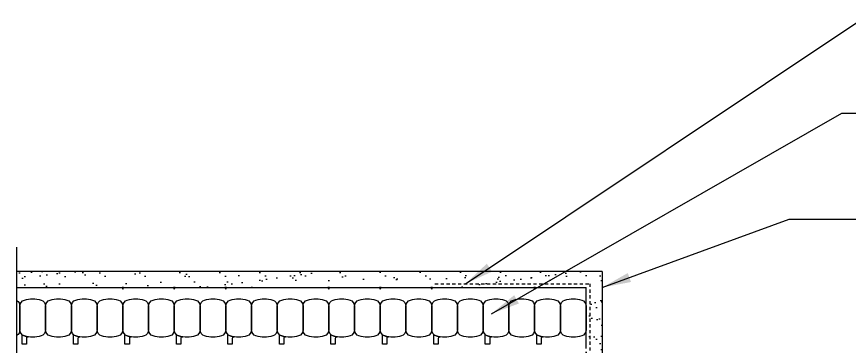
# Model space of a CAD drawing. Header units: inches. Extents: x 2949.9 to 3000.2, y 478 to 540.8.
# Drawn here: x 2950.88 to 2983.24, y 527.42 to 540.24 of the extents above; entities that cross this region are included whole.
import ezdxf

# ---------------------------------------------------------------- set-up
doc = ezdxf.new("R2010")
doc.units = ezdxf.units.IN
doc.header["$LTSCALE"] = 0.5
doc.header["$MEASUREMENT"] = 0
doc.linetypes.add('DASHED2', pattern=[0.375, 0.25, -0.125])
for name, color, linetype in [('HATCH', 12, 'CONTINUOUS'), ('LINE50', 5, 'CONTINUOUS'), ('LINE9', 9, 'CONTINUOUS'), ('TEXT', 4, 'CONTINUOUS')]:
    doc.layers.add(name, color=color, linetype=linetype)
doc.styles.add('DIM', font='romans.shx', dxfattribs={"width": 0.7})
doc.dimstyles.new('ext_12', dxfattribs={"dimscale": 12, "dimtxt": 0.09375, "dimasz": 0.09375, "dimexe": 0.09375, "dimexo": 0.0625, "dimgap": 0.0625, "dimtad": 1, "dimdec": 1, "dimzin": 3, "dimdsep": 46, "dimlunit": 4, "dimtxsty": 'DIM', "dimcen": 0.09, "dimdle": 0.09375, "dimclrt": 4, "dimadec": 0, "dimazin": 0, "dimtfac": 1, "dimtdec": 1, "dimtmove": 2, "dimatfit": 3, "dimfxl": 0, "dimfrac": 2, "dimtolj": 1, "dimtzin": 0, "dimarcsym": 0})

msp = doc.modelspace()

# ---------------------------------------------------------------- hatches: boundary and pattern name
at = {"layer": 'HATCH'}
h = msp.add_hatch(dxfattribs=at)
h.set_pattern_fill('AR-SAND', color=256, scale=0.5, style=0)
h.set_pattern_definition([(37.5, (-25.68345, -30.12415), (-0.03149668, 0.96341188), [0, -0.76, 0, -0.85, 0, -0.8125]), (7.5, (-25.6834, -30.1242), (0.88488835, 1.41107303), [0, -0.41, 0, -0.685, 0, -0.2625]), (327.5, (-26.29845, -30.12415), (1.55707093, 0.00282953), [0, -0.25, 0, -0.9, 0, -1.175]), (317.5, (-26.2984, -30.1242), (1.5030633, 0.4388378), [0, -0.125, 0, -0.59, 0, -0.675])])
h.paths.add_polyline_path([(2950.884, 530.332), (2950.884, 529.707), (2971.509, 529.707), (2973.009, 529.707), (2973.009, 525.331, 0.777457), (2973.383, 525.35), (2973.508, 525.35), (2973.54, 525.35), (2973.634, 525.35), (2973.634, 530.332)])
h = msp.add_hatch(dxfattribs=at)
h.set_pattern_fill('AR-SAND', color=256, scale=0.5, style=0)
h.set_pattern_definition([(37.5, (0.0509, 3.76436), (-0.03149668, 0.96341188), [0, -0.76, 0, -0.85, 0, -0.8125]), (7.5, (0.0509, 3.7644), (0.88488835, 1.41107303), [0, -0.41, 0, -0.685, 0, -0.2625]), (327.5, (-0.5641, 3.7644), (1.55707093, 0.00282953), [0, -0.25, 0, -0.9, 0, -1.175]), (317.5, (-0.5641, 3.7644), (1.5030633, 0.4388378), [0, -0.125, 0, -0.59, 0, -0.675])])
edge = h.paths.add_edge_path()
edge.add_line((2973.634, 522.971), (2973.634, 529.683))
edge.add_line((2973.634, 529.683), (2973.205, 528.862))
edge.add_line((2973.205, 528.862), (2973.205, 522.953))
edge.add_arc((2973.37, 523.157), 0.262, 231.0908, 313.6487)
edge.add_line((2973.551, 522.967), (2973.551, 522.971))
edge.add_line((2973.551, 522.971), (2973.634, 522.971))

# ---------------------------------------------------------------- linework, layer by layer
at = {"layer": 'HATCH', "color": 6, "linetype": 'DASHED2'}
msp.add_lwpolyline([(2967.135, 529.851), (2973.154, 529.851), (2973.154, 519.189)], dxfattribs=at)
at = {"layer": 'LINE50'}
for p in [(2950.884, 529.707), (2973.009, 527.332)]:
    msp.add_line(p, (2973.009, 529.707), dxfattribs=at)
at = {"layer": 'LINE9'}
for p, q in [((2950.884, 531.274), (2950.884, 522.028)), ((2973.634, 530.332), (2950.884, 530.332)), ((2973.634, 530.332), (2973.634, 519.207)), ((2971.009, 528.059), (2971.009, 528.98)), ((2972.009, 528.059), (2972.009, 528.98)), ((2973.009, 528.059), (2973.009, 528.98))]:
    msp.add_line(p, q, dxfattribs=at)
for points in [[(2954.977, 529.707), (2955.009, 529.642), (2955.04, 529.707)], [(2956.977, 529.707), (2957.009, 529.642), (2957.04, 529.707)], [(2958.977, 529.707), (2959.009, 529.642), (2959.04, 529.707)], [(2962.977, 529.707), (2963.009, 529.642), (2963.04, 529.707)], [(2964.977, 529.707), (2965.009, 529.642), (2965.04, 529.707)], [(2966.977, 529.707), (2967.009, 529.642), (2967.04, 529.707)], [(2970.977, 529.707), (2971.009, 529.642), (2971.04, 529.707)]]:
    msp.add_lwpolyline(points, close=True, dxfattribs=at)
msp.add_lwpolyline([(2950.884, 529.196, -0.267949), (2951.009, 528.98), (2951.009, 528.059, -0.267949), (2950.884, 527.842)], format="xyb", dxfattribs=at)
for points in [[(2951.836, 527.821, -0.157671), (2951.182, 527.821, -0.325305), (2951.009, 528.059), (2951.009, 528.98, -0.325305), (2951.182, 529.218, -0.157671), (2951.836, 529.218, -0.325305), (2952.009, 528.98), (2952.009, 528.059, -0.325305)], [(2952.836, 527.821, -0.157671), (2952.182, 527.821, -0.325305), (2952.009, 528.059), (2952.009, 528.98, -0.325305), (2952.182, 529.218, -0.157671), (2952.836, 529.218, -0.325305), (2953.009, 528.98), (2953.009, 528.059, -0.325305)], [(2953.836, 527.821, -0.157671), (2953.182, 527.821, -0.325305), (2953.009, 528.059), (2953.009, 528.98, -0.325305), (2953.182, 529.218, -0.157671), (2953.836, 529.218, -0.325305), (2954.009, 528.98), (2954.009, 528.059, -0.325305)], [(2954.836, 527.821, -0.157671), (2954.182, 527.821, -0.325305), (2954.009, 528.059), (2954.009, 528.98, -0.325305), (2954.182, 529.218, -0.157671), (2954.836, 529.218, -0.325305), (2955.009, 528.98), (2955.009, 528.059, -0.325305)], [(2955.836, 527.821, -0.157671), (2955.182, 527.821, -0.325305), (2955.009, 528.059), (2955.009, 528.98, -0.325305), (2955.182, 529.218, -0.157671), (2955.836, 529.218, -0.325305), (2956.009, 528.98), (2956.009, 528.059, -0.325305)], [(2956.836, 527.821, -0.157671), (2956.182, 527.821, -0.325305), (2956.009, 528.059), (2956.009, 528.98, -0.325305), (2956.182, 529.218, -0.157671), (2956.836, 529.218, -0.325305), (2957.009, 528.98), (2957.009, 528.059, -0.325305)], [(2957.836, 527.821, -0.157671), (2957.182, 527.821, -0.325305), (2957.009, 528.059), (2957.009, 528.98, -0.325305), (2957.182, 529.218, -0.157671), (2957.836, 529.218, -0.325305), (2958.009, 528.98), (2958.009, 528.059, -0.325305)], [(2958.836, 527.821, -0.157671), (2958.182, 527.821, -0.325305), (2958.009, 528.059), (2958.009, 528.98, -0.325305), (2958.182, 529.218, -0.157671), (2958.836, 529.218, -0.325305), (2959.009, 528.98), (2959.009, 528.059, -0.325305)], [(2959.836, 527.821, -0.157671), (2959.182, 527.821, -0.325305), (2959.009, 528.059), (2959.009, 528.98, -0.325305), (2959.182, 529.218, -0.157671), (2959.836, 529.218, -0.325305), (2960.009, 528.98), (2960.009, 528.059, -0.325305)], [(2960.836, 527.821, -0.157671), (2960.182, 527.821, -0.325305), (2960.009, 528.059), (2960.009, 528.98, -0.325305), (2960.182, 529.218, -0.157671), (2960.836, 529.218, -0.325305), (2961.009, 528.98), (2961.009, 528.059, -0.325305)], [(2961.836, 527.821, -0.157671), (2961.182, 527.821, -0.325305), (2961.009, 528.059), (2961.009, 528.98, -0.325305), (2961.182, 529.218, -0.157671), (2961.836, 529.218, -0.325305), (2962.009, 528.98), (2962.009, 528.059, -0.325305)], [(2962.836, 527.821, -0.157671), (2962.182, 527.821, -0.325305), (2962.009, 528.059), (2962.009, 528.98, -0.325305), (2962.182, 529.218, -0.157671), (2962.836, 529.218, -0.325305), (2963.009, 528.98), (2963.009, 528.059, -0.325305)], [(2963.836, 527.821, -0.157671), (2963.182, 527.821, -0.325305), (2963.009, 528.059), (2963.009, 528.98, -0.325305), (2963.182, 529.218, -0.157671), (2963.836, 529.218, -0.325305), (2964.009, 528.98), (2964.009, 528.059, -0.325305)], [(2964.836, 527.821, -0.157671), (2964.182, 527.821, -0.325305), (2964.009, 528.059), (2964.009, 528.98, -0.325305), (2964.182, 529.218, -0.157671), (2964.836, 529.218, -0.325305), (2965.009, 528.98), (2965.009, 528.059, -0.325305)], [(2965.836, 527.821, -0.157671), (2965.182, 527.821, -0.325305), (2965.009, 528.059), (2965.009, 528.98, -0.325305), (2965.182, 529.218, -0.157671), (2965.836, 529.218, -0.325305), (2966.009, 528.98), (2966.009, 528.059, -0.325305)], [(2966.836, 527.821, -0.157671), (2966.182, 527.821, -0.325305), (2966.009, 528.059), (2966.009, 528.98, -0.325305), (2966.182, 529.218, -0.157671), (2966.836, 529.218, -0.325305), (2967.009, 528.98), (2967.009, 528.059, -0.325305)], [(2967.836, 527.821, -0.157671), (2967.182, 527.821, -0.325305), (2967.009, 528.059), (2967.009, 528.98, -0.325305), (2967.182, 529.218, -0.157671), (2967.836, 529.218, -0.325305), (2968.009, 528.98), (2968.009, 528.059, -0.325305)], [(2968.836, 527.821, -0.157671), (2968.182, 527.821, -0.325305), (2968.009, 528.059), (2968.009, 528.98, -0.325305), (2968.182, 529.218, -0.157671), (2968.836, 529.218, -0.325305), (2969.009, 528.98), (2969.009, 528.059, -0.325305)], [(2969.836, 527.821, -0.157671), (2969.182, 527.821, -0.325305), (2969.009, 528.059), (2969.009, 528.98, -0.325305), (2969.182, 529.218, -0.157671), (2969.836, 529.218, -0.325305), (2970.009, 528.98), (2970.009, 528.059, -0.325305)], [(2970.836, 527.821, -0.157671), (2970.182, 527.821, -0.325305), (2970.009, 528.059), (2970.009, 528.98, -0.325305), (2970.182, 529.218, -0.157671), (2970.836, 529.218, -0.325305), (2971.009, 528.98), (2971.009, 528.059, -0.325305)], [(2971.836, 527.821, -0.157671), (2971.182, 527.821, -0.325305), (2971.009, 528.059), (2971.009, 528.98, -0.325305), (2971.182, 529.218, -0.157671), (2971.836, 529.218, -0.325305), (2972.009, 528.98), (2972.009, 528.059, -0.325305)], [(2972.836, 527.821, -0.157671), (2972.182, 527.821, -0.325305), (2972.009, 528.059), (2972.009, 528.98, -0.325305), (2972.182, 529.218, -0.157671), (2972.836, 529.218, -0.325305), (2973.009, 528.98), (2973.009, 528.059, -0.325305)], [(2951.182, 527.821, 0.037267), (2951.335, 527.784, 0.463036), (2951.263, 527.722), (2951.263, 527.5), (2951.092, 527.5), (2951.092, 527.846, 0.189002), (2951.075, 527.889, 0.128407)], [(2953.182, 527.821, 0.037267), (2953.335, 527.784, 0.463036), (2953.263, 527.722), (2953.263, 527.5), (2953.092, 527.5), (2953.092, 527.846, 0.189002), (2953.075, 527.889, 0.128407)], [(2955.182, 527.821, 0.037267), (2955.335, 527.784, 0.463036), (2955.263, 527.722), (2955.263, 527.5), (2955.092, 527.5), (2955.092, 527.846, 0.189002), (2955.075, 527.889, 0.128407)], [(2957.182, 527.821, 0.037267), (2957.335, 527.784, 0.463036), (2957.263, 527.722), (2957.263, 527.5), (2957.092, 527.5), (2957.092, 527.846, 0.189002), (2957.075, 527.889, 0.128407)], [(2959.182, 527.821, 0.037267), (2959.335, 527.784, 0.463036), (2959.263, 527.722), (2959.263, 527.5), (2959.092, 527.5), (2959.092, 527.846, 0.189002), (2959.075, 527.889, 0.128407)], [(2961.182, 527.821, 0.037267), (2961.335, 527.784, 0.463036), (2961.263, 527.722), (2961.263, 527.5), (2961.092, 527.5), (2961.092, 527.846, 0.189002), (2961.075, 527.889, 0.128407)], [(2963.182, 527.821, 0.037267), (2963.335, 527.784, 0.463036), (2963.263, 527.722), (2963.263, 527.5), (2963.092, 527.5), (2963.092, 527.846, 0.189002), (2963.075, 527.889, 0.128407)], [(2965.182, 527.821, 0.037267), (2965.335, 527.784, 0.463036), (2965.263, 527.722), (2965.263, 527.5), (2965.092, 527.5), (2965.092, 527.846, 0.189002), (2965.075, 527.889, 0.128407)], [(2967.182, 527.821, 0.037267), (2967.335, 527.784, 0.463036), (2967.263, 527.722), (2967.263, 527.5), (2967.092, 527.5), (2967.092, 527.846, 0.189002), (2967.075, 527.889, 0.128407)], [(2969.182, 527.821, 0.037267), (2969.335, 527.784, 0.463036), (2969.263, 527.722), (2969.263, 527.5), (2969.092, 527.5), (2969.092, 527.846, 0.189002), (2969.075, 527.889, 0.128407)], [(2971.182, 527.821, 0.037267), (2971.335, 527.784, 0.463036), (2971.263, 527.722), (2971.263, 527.5), (2971.092, 527.5), (2971.092, 527.846, 0.189002), (2971.075, 527.889, 0.128407)]]:
    msp.add_lwpolyline(points, format="xyb", close=True, dxfattribs=at)

# ---------------------------------------------------------------- leaders
at = {"layer": 'TEXT'}
for points in [[(2968.318, 529.851), (2983.874, 540.239), (2990.541, 540.239)], [(2969.329, 528.684), (2982.949, 536.49), (2986.801, 536.49)], [(2973.634, 529.707), (2980.897, 532.359), (2983.969, 532.359)]]:
    msp.add_leader(points, dimstyle='ext_12', override={"dimgap": 0.0625, "dimtad": 0}, dxfattribs=at)

doc.saveas('drawing.dxf')
